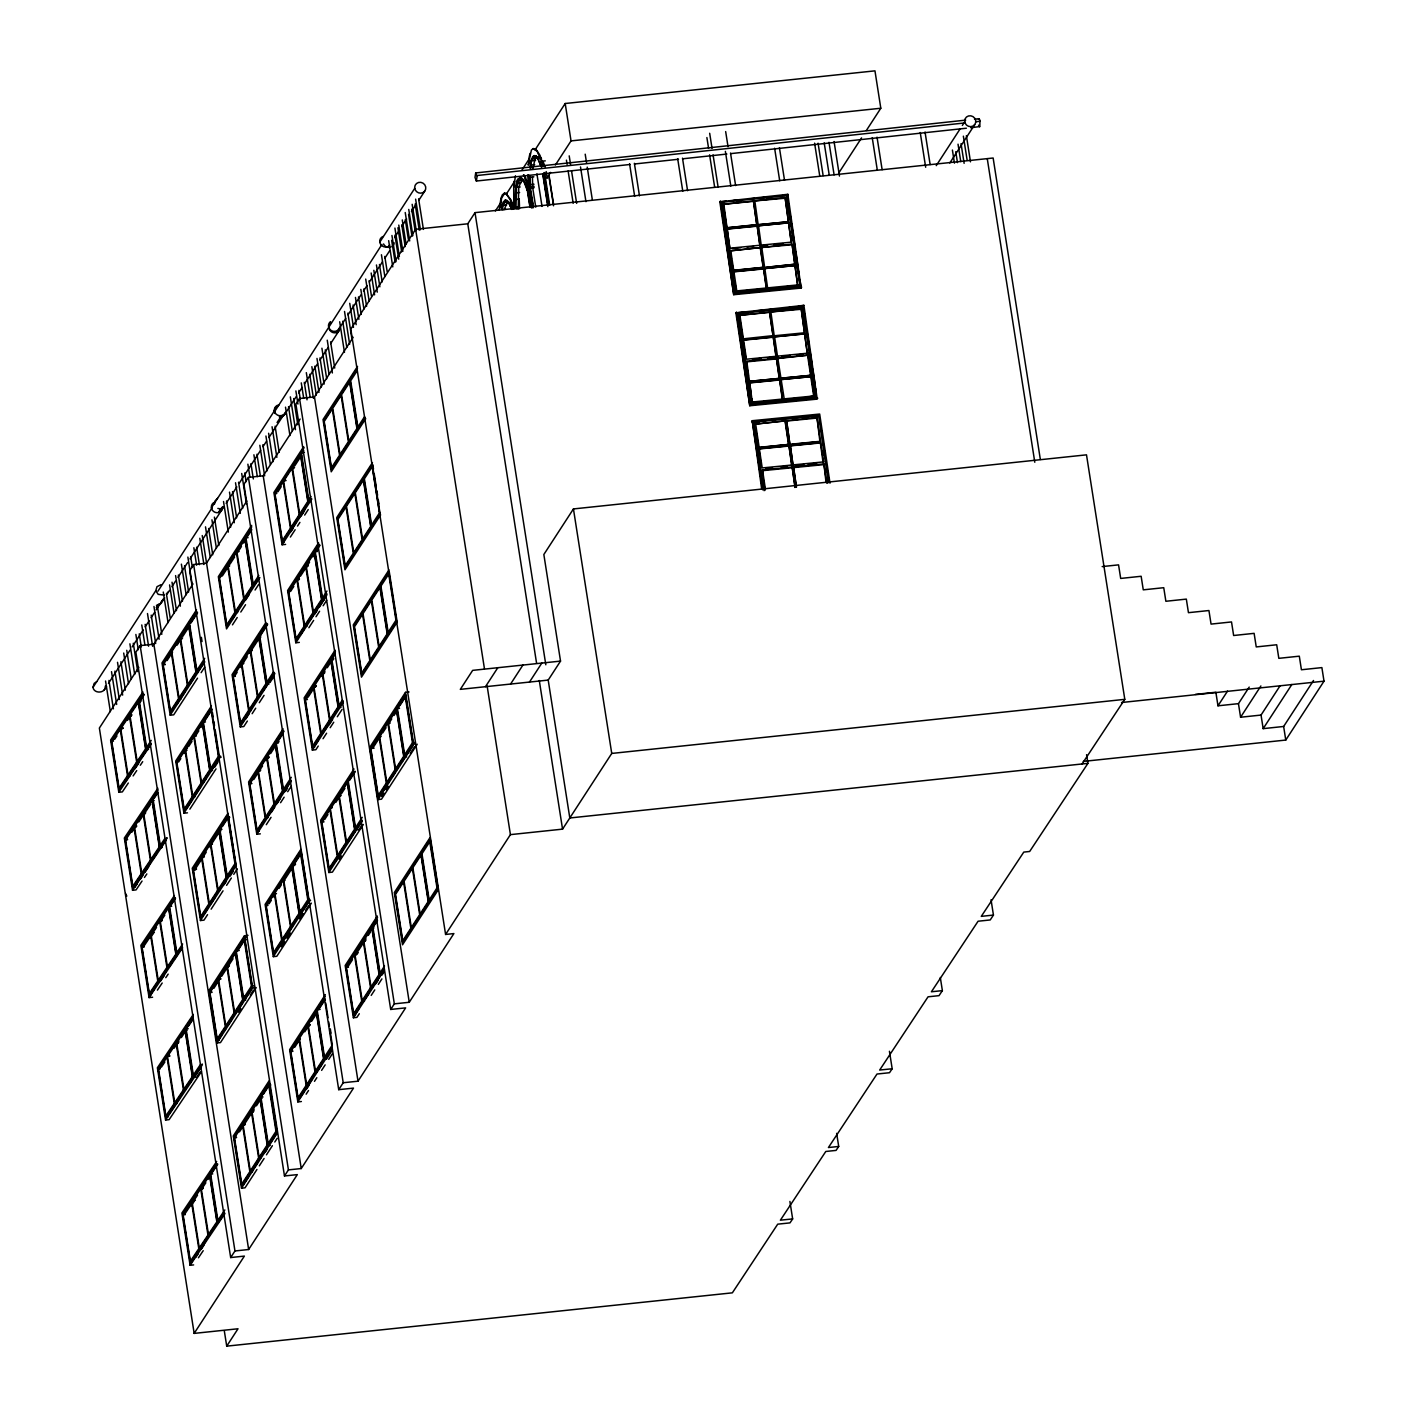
<?xml version="1.0" encoding="UTF-8"?>
<svg xmlns="http://www.w3.org/2000/svg" width="1417" height="1417" viewBox="0 0 1417 1417"><rect width="100%" height="100%" fill="white"/><g stroke="black" fill="none" stroke-linecap="round" stroke-linejoin="round"><path stroke-width="1.5" d="M515.487 175.743L513.698 187.451L513.804 208.547M514.956 198.947C516.054 224.329 513.361 182.067 517.984 179.197L520.128 177.834L517.223 182.031M515.451 198.894L515.575 195.493M519.614 208.636L515.947 209.007L516.532 187.345L520.074 179.02L523.475 181.305M499.209 209.751L500.998 198.043L502.433 194.696L504.824 193.119L501.671 197.973L500.059 208.033M533.129 148.59L537.167 151.318L543.579 166.037L540.019 155.356L535.75 148.927L533.129 148.59L531.393 150.096L528.187 165.151L529.214 161.768M529.905 167.95L532.473 156.88C537.344 152.629 529.09 161.573 530.773 164.106M530.383 167.897L530.295 164.159M530.631 168.729L531.233 159.784M532.863 168.499L535.378 157.73L538.442 156.826M503.974 201.444L505.656 200.134L502.256 204.385L502.008 208.689M501.813 208.706L502.256 204.385M510.74 201.303L512.493 203.233L508.986 203.605L505.586 201.32L504.151 202.578L502.043 209.645L505.71 209.255M504.293 209.397L507.835 201.09M516.302 186.406L517.984 179.197M161.981 600.843L160.174 604.386L156.455 605.325M978.421 119.471L979.165 118.727L979.962 120.356L979.82 126.538L970.787 127.743M502.734 204.331L503.496 201.497M539.718 156.685L541.471 158.633L537.946 158.987L534.563 156.72L531.924 160.776L535.591 160.387M214.835 501.193L217.492 498.359M379.774 242.148L414.738 188.319M105.319 686.058C106.186 693.303 94.053 694.277 92.991 687.369L155.781 590.712L156.986 586.691L161.095 584.654M274.367 412.028L381.952 244.397M211.416 507.835L274.384 410.895M157.942 591.208L212.178 507.693M394.599 237.56L399.417 230.139M401.826 226.419L406.644 218.997M411.479 211.576L416.297 204.154M418.706 200.435L424.728 191.153A5.65 5.367 33 0 0 420.849 182.35A5.65 5.367 33 0 0 415.146 189.701A5.65 5.367 33 0 0 424.728 191.153M156.26 607.663L158.615 604.014M218.59 512.21L220.999 508.49M277.077 422.532L280.637 417.059M104.114 690.097L106.488 686.448M108.471 683.384L130.169 649.978M132.171 646.931L143.206 629.91M145.189 626.863L149.122 620.805M151.105 617.741L154.666 612.286M156.224 609.859L163.345 598.913M338.539 329.452L345.659 318.488M348.033 314.84L361.087 294.754M363.46 291.087L367.021 285.614M369.394 281.965L382.448 261.862M384.822 258.213L389.569 250.898M161.077 603.412L164.691 597.85M167.1 594.13L169.509 590.411M171.918 586.709L175.531 581.147M177.94 577.428L187.593 562.584M190.002 558.865L223.744 506.914L220.45 508.88L217.846 508.42M226.153 503.372L236.852 486.899M239.225 483.25L260.604 450.323M262.995 446.656L266.555 441.183M268.929 437.516L284.374 413.746A5.65 5.367 33 0 0 285.083 412.524M284.356 414.88L296.224 396.601M298.597 392.952L302.158 387.479M304.531 383.812L317.585 363.726M319.959 360.077L328.266 347.289M330.639 343.623L338.946 330.834M353.205 337.281L314.45 396.937L299.536 398.514L295.905 404.111L390.702 1009.453L405.616 1007.877L358.005 1081.189L343.215 1082.747L338.716 1089.673L353.488 1088.114L301.236 1168.547L288.43 1169.893L284.48 1175.968L297.304 1174.622L248.648 1249.511L234.956 1250.963L230.67 1257.552L244.362 1256.1L194.164 1333.397L238.003 1328.774L226.72 1346.15L732.359 1292.835L777.72 1224.164L789.977 1222.889L792.652 1218.921L789.907 1201.439M300.103 419.025L263.208 475.829L248.418 477.387L243.919 484.331L338.716 1089.673M193.013 583.893L153.851 644.168L140.159 645.621L135.873 652.21L230.67 1257.552M246.824 501.051L206.457 563.204L193.633 564.551L189.683 570.626L284.48 1175.968M1040.344 459.462L993.14 158.013L475.014 212.639L467.769 223.797L415.624 229.288L350.796 329.098L445.593 934.458L453.883 933.573L409.247 1002.28L394.333 1003.856L390.702 1009.453M138.813 667.318L99.367 728.055L194.164 1333.397M196.52 609.824L161.999 662.943L170.199 715.195L173.724 714.823L197.53 678.176M251.659 525.353L218.342 576.648L226.525 628.9L259.86 577.587M204.296 661.066L196.733 672.703L188.957 623.108L196.52 611.471M258.479 578.083L253.076 586.39L245.283 536.813L251.765 526.823M303.645 446.709L273.888 492.514L282.089 544.766L285.614 544.394M162.778 664.183L188.727 624.242L196.308 672.561L170.359 712.503L162.778 664.183L164.886 663.971M310.784 498.943L308.623 502.256L300.847 452.661L304.088 447.683M170.447 711.086L163.185 664.839L171.28 652.387L178.524 698.634L170.447 711.086L172.537 710.873M181.943 638.996L180.083 638.837L171.74 651.661L179.003 697.908L181.11 697.695L184.706 692.134M187.806 684.358L180.561 638.111L188.638 625.659L195.9 671.906L187.806 684.358L189.913 684.128L194.536 677.025M197.441 612.179L189.63 624.188L196.874 670.33L198.982 670.117L204.562 661.526M229.713 565.861L227.623 566.091L219.529 578.543L226.791 624.791L228.881 624.56M244.149 598.045L236.905 551.798L244.982 539.346L252.244 585.593L244.149 598.045L246.257 597.832L248.56 594.272M258.656 578.65L255.308 583.804L253.218 584.034L245.973 537.893L251.553 529.303M282.249 542.073L274.668 493.754L300.617 453.794L308.197 502.114L282.249 542.073L284.356 541.843M197.53 612.906L191.047 622.878L188.957 623.108M357.527 366.418L323.023 419.556L331.224 471.808L365.728 418.67M251.712 529.923L247.39 536.582L245.283 536.813M167.082 660.57L172.591 652.103M177.107 645.125L180.544 639.846M182.828 636.322L189.683 625.765M222.31 575.975L228.916 565.79M234.602 557.058L230.032 564.108L227.924 564.32M238.021 551.78L241.457 546.501M243.742 542.994L246.027 539.47M293.833 468.549L291.973 468.389L283.648 481.231L290.892 527.478L293 527.248M299.695 513.91L292.451 467.663L300.528 455.211L307.79 501.459L299.695 513.91L301.803 513.698L305.275 508.349M303.752 450.323L301.52 453.759L308.764 499.9L310.872 499.67M357.527 368.083L349.964 379.721L357.757 429.316L365.32 417.661M277.874 491.841L281.168 486.74M294.718 465.892L301.573 455.335M357.35 370.492L350.654 380.801L357.899 426.942L364.594 416.633M179.003 697.908L187.345 685.084L180.083 638.837M196.874 670.33L204.686 658.303M226.791 624.791L234.868 612.339L227.623 566.091M235.346 611.613L243.671 598.771L236.426 552.524L228.084 565.365L235.346 611.613L237.436 611.382M253.218 584.034L258.797 575.444M495.365 210.991L501.388 201.728M506.188 194.306L514.619 181.341M521.846 170.217L529.072 159.111M535.095 149.83L565.188 103.512L874.962 70.85L880.807 108.241L866.372 130.47M282.337 540.656L290.432 528.204L283.17 481.957L275.075 494.409L282.337 540.656L284.427 540.426M290.892 527.478L299.235 514.637L291.973 468.389M308.764 499.9L310.996 496.464M177.16 703.753L179.481 700.193M170.199 715.195L204.703 662.058M232.353 619.229L234.655 615.669M245.531 598.93L243.671 598.771M245.602 600.1L249.038 594.821M289.05 533.306L291.371 529.763M295.48 523.422L293.248 526.858L291.14 527.089M298.845 518.25L301.077 514.796L298.987 515.026M282.089 544.766L311.846 498.961M290.963 531.676L293.16 528.293L291.052 528.506M301.166 515.965L304.584 510.687M201.108 672.685L204.668 667.194M232.459 624.862L237.206 617.529M240.784 612.038L245.548 604.705M255.06 590.039L258.638 584.548M290.379 537.061L295.143 529.728M297.517 526.061L299.908 522.395M304.673 515.08L308.233 509.571M546.962 177.957L550.575 172.396M555.393 164.992L571.033 140.903L565.188 103.512M211.434 705.985L175.726 760.964L183.927 813.199L187.451 812.827M265.386 623.356L232.069 674.651L240.27 726.903L243.795 726.531L247.373 721.04M212.55 770.476L210.46 770.706L202.684 721.111L211.328 707.809M268.893 684.181L266.803 684.411L259.01 634.816L266.573 623.161M318.559 542.87L287.616 590.517L295.816 642.769L299.341 642.397M258.797 635.932L266.378 684.252L240.429 724.211L232.849 675.891L258.797 635.932L260.905 635.719M187.097 750.178L185.007 750.39L176.912 762.842L184.175 809.089L186.265 808.877L192.057 799.985M201.533 782.361L194.288 736.114L202.365 723.662L209.627 769.909L201.533 782.361L203.641 782.131L205.943 778.571M210.602 768.333L203.357 722.209L211.168 710.183L218.413 756.306L210.602 768.333L212.709 768.12L220.521 756.093L218.413 756.306M324.458 600.046L322.35 600.259L314.574 550.682L318.896 544.022M242.608 722.564L240.518 722.794L233.256 676.547L241.351 664.095L243.441 663.865M249.321 709.226L251.429 709.014L249.073 709.616L241.811 663.369L250.154 650.527L252.244 650.314M260.817 637.136L258.709 637.367L250.632 649.801L257.876 696.048L259.984 695.836M267.512 623.87L259.701 635.896L266.945 682.038L269.035 681.807L274.615 673.217M212.337 709.244L204.774 720.899L202.684 721.111M372.458 462.597L336.75 517.559L344.951 569.811L380.642 514.849M267.6 624.614L261.118 634.586L259.01 634.816M178.613 761.974L180.809 758.591M184.104 753.49L186.318 750.107M188.55 746.653L191.986 741.374M195.422 736.096L198.841 730.818M201.125 727.293L203.41 723.786M237.153 672.278L234.939 675.661L232.849 675.891M240.447 667.194L242.644 663.811M247.178 656.833L243.759 662.111L241.652 662.324M249.463 653.308L259.754 637.473M298.987 579.73L296.897 579.96L288.802 592.412L296.064 638.66L298.172 638.429M307.808 566.18L305.7 566.393L297.375 579.234L304.62 625.482L306.727 625.251M313.423 611.914L306.178 565.666L314.255 553.215L321.517 599.462L313.423 611.914L315.53 611.701M326.831 594.237L324.599 597.673L322.491 597.903L315.247 551.762L319.728 544.89M316.664 550.451L319.905 545.456M290.503 591.527L293.797 586.443M300.439 576.205L309.597 562.142M313.015 556.863L315.3 553.338M299.465 579.004L297.623 578.845M184.175 809.089L192.251 796.637L185.007 750.39M192.73 795.911L201.072 783.087L193.81 736.84L185.485 749.664L192.73 795.911L194.838 795.699M240.518 722.794L248.595 710.342L241.351 664.095M249.073 709.616L257.416 696.774L250.154 650.527M257.876 696.048L265.971 683.596L258.709 637.367M266.945 682.038L273.64 671.729M210.46 770.706L219.104 757.404L221.194 757.174M296.064 638.66L304.159 626.208L296.897 579.96M304.62 625.482L312.962 612.64L305.7 566.393M322.491 597.903L326.955 591.031M266.803 684.411L274.367 672.756M196.201 793.591L200.683 786.701M183.927 813.199L219.635 758.237L215.189 729.932M243.759 720.792L248.382 713.672M263.438 690.504L266.91 685.155M322.35 600.259L326.672 593.617M240.27 726.903L274.774 673.766M245.832 718.897L249.126 713.814M300.475 634.869L303.947 629.538M310.323 619.707L313.688 614.535M320.153 604.581L322.456 601.021M214.711 767.164L217.952 762.169M269.974 682.516L274.296 675.874M295.816 642.769L326.76 595.122M314.893 613.968L317.178 610.461M319.463 606.937L322.881 601.658M189.843 809.16L216.022 768.864M252.137 713.707L255.698 708.199M259.276 702.708L264.04 695.375M308.871 627.731L313.635 620.398M316.009 616.749L319.587 611.241M323.147 605.75L326.725 600.259M283.117 728.834L248.595 781.971L256.796 834.223L260.338 833.851M219.21 828.431L227.854 815.129L235.629 864.724L226.986 878.026L219.21 828.431L221.318 828.201M290.892 780.076L283.329 791.713L275.553 742.118L283.117 730.481M335.103 650.19L304.159 697.837L312.342 750.089L315.885 749.717L318.258 746.05M193.031 869.507L218.997 829.565L226.578 877.885L200.612 917.826L193.031 869.507L196.573 869.135M256.955 831.531L249.374 783.211L275.341 743.252L282.922 791.572L256.955 831.531L259.063 831.301M202.808 916.197L200.7 916.409L193.456 870.162L201.533 857.71L203.641 857.498M214.977 897.457L211.363 903.019L209.273 903.231L202.011 856.984L210.354 844.16L212.444 843.93M220.999 830.752L218.909 830.982L210.814 843.434L218.076 889.681L220.166 889.451M235.93 865.132L229.235 875.44L227.145 875.653L219.901 829.512L227.712 817.503L229.802 817.272M340.983 707.366L338.876 707.579L331.1 657.984L335.422 651.342M259.152 829.884L257.044 830.114L249.799 783.867L257.876 771.415L259.984 771.185M271.32 811.162L267.707 816.706L265.599 816.936L258.355 770.689L266.679 757.847L268.787 757.634M274.42 803.368L267.158 757.121L275.252 744.669L282.497 790.916L274.42 803.368L276.51 803.156M291.158 780.537L285.579 789.127L283.471 789.358L276.244 743.216L284.055 731.19M314.609 747.166L312.519 747.397L304.938 699.077L330.887 659.118L332.977 658.887M222.398 826.536L228.881 816.564M388.984 569.917L353.276 624.879L361.477 677.131L397.185 622.169L389.321 572.096M277.643 741.906L283.046 733.581M195.139 869.294L200.647 860.81M206.227 852.202L203.942 855.726L201.852 855.957M209.663 846.923L218.803 832.859M253.678 779.598L256.991 774.514M262.57 765.906L260.285 769.431L258.195 769.644M266.006 760.628L268.291 757.103M270.576 753.596L275.146 746.546M318.17 740.418L314.698 745.749L312.59 745.98L305.346 699.732L313.423 687.28L315.53 687.05M321.411 732.412L323.501 732.182L321.163 732.802L313.901 686.554L322.244 673.713L324.334 673.5M332.074 719.021L329.966 719.234L322.704 672.986L330.799 660.535L332.889 660.322M343.357 701.557L341.125 704.993L339.035 705.223L331.791 659.082L335.138 653.928M388.878 571.742L380.234 585.044L388.01 634.639L396.654 621.337M308.127 697.146L314.733 686.979M321.553 676.494L324.989 671.215M327.274 667.69L330.692 662.412M200.7 916.409L208.795 903.957L201.533 857.71M209.273 903.231L217.598 890.407L210.354 844.16M218.076 889.681L226.153 877.229L218.909 830.982M227.145 875.653L234.956 863.626L227.712 817.503M257.044 830.114L265.138 817.662L257.876 771.415M265.599 816.936L273.942 804.094L266.679 757.847M283.471 789.358L291.282 777.331M312.59 745.98L320.685 733.528L313.423 687.28M321.163 732.802L329.488 719.96L322.244 673.713M329.966 719.234L338.061 706.782L330.799 660.535M339.035 705.223L342.383 700.069M203.959 914.408L207.431 909.076M222.487 885.891L225.958 880.559M312.519 747.397L338.468 707.437L330.887 659.118M207.555 914.656L203.995 920.147L200.452 920.519L236.161 865.557M277.661 801.367L281.133 796.035M338.876 707.579L343.197 700.937M224.099 884.686L226.383 881.179M256.796 834.223L291.317 781.086M271.302 812.472L274.721 807.194M277.006 803.669L280.442 798.391M324.635 730.463L331.348 720.119L329.24 720.35M230.174 876.131L233.415 871.154M285.437 791.501L287.598 788.171M312.342 750.089L343.286 702.442M329.134 724.813L332.57 719.535M211.133 909.165L223.036 890.832M226.614 885.342L231.361 878.009M233.752 874.342L237.312 868.851M266.29 824.694L271.037 817.361M280.566 802.695L284.144 797.204M287.704 791.713L291.282 786.205M323.023 738.718L326.601 733.227M330.161 727.718L333.739 722.227M337.299 716.736L342.064 709.403M719.836 201.816L787.834 194.306L801.154 288.058L733.723 294.701L719.836 201.816L726.354 201.179M248.01 935.362L244.468 935.734L208.76 990.713L216.96 1042.965L220.485 1042.593L256.194 987.614L252.669 987.986L216.96 1042.965M244.362 937.558L252.137 987.153L243.494 1000.455L235.718 950.86L244.362 937.558L246.452 937.346M721.838 202.312L735.317 292.54L800.18 285.986L786.683 195.759L721.838 202.312L735.317 292.54M299.837 914.16L292.044 864.565L300.687 851.263L308.481 900.858L299.837 914.16L303.362 913.788M353.984 768.97L320.649 820.266L328.85 872.518L332.393 872.146L363.337 824.499M217.12 1040.273L209.539 991.953L235.488 951.994L243.069 1000.313L217.12 1040.273L219.228 1040.043M265.882 905.64L291.831 865.698L299.412 914.018L273.463 953.96L265.882 905.64L267.972 905.428M217.208 1038.838L209.946 992.608L218.041 980.157L225.303 1026.404L217.208 1038.838L219.298 1038.626L221.619 1035.065M226.844 966.589L234.106 1012.836L225.764 1025.678L218.519 979.43L226.844 966.589L228.952 966.376L226.596 966.979M234.567 1012.11L227.322 965.863L235.399 953.411L242.661 999.658L234.567 1012.11L236.674 1011.88L242.449 1002.988M246.31 939.701L244.202 939.932L236.391 951.958L243.635 998.082L245.743 997.869M361.866 820.036L355.384 830.025L347.608 780.43L353.01 772.106M274.384 893.844L266.29 906.295L273.552 952.543L281.629 940.091L274.384 893.844L276.474 893.631M299.979 911.786L292.734 865.645L300.546 853.619L307.79 899.76L299.979 911.786L302.069 911.574M321.429 821.506L347.378 781.546L354.959 829.866L329.01 869.825L321.429 821.506L323.537 821.293M237.808 950.648L245.371 939.01M409.017 691.974L405.492 692.346L369.784 747.326L377.985 799.56L381.51 799.188L417.218 744.226M213.843 988.34L220.45 978.173L218.342 978.385M221.583 976.402L233.026 958.813M294.151 864.335L299.554 856.027M329.098 868.408L321.836 822.161L329.931 809.709L337.193 855.957L329.098 868.408L331.206 868.178M340.594 796.319L338.734 796.159L330.409 808.983L337.653 855.23L339.761 855L343.357 849.456M346.474 841.663L339.212 795.433L347.289 782.981L354.551 829.228L346.474 841.663L348.564 841.45L355.49 830.769M269.088 903.727L271.285 900.344M273.481 896.943L275.677 893.56M279.078 888.335L281.363 884.828M284.782 879.55L292.788 867.222M354.994 771.202L348.299 781.511L355.525 827.652L357.633 827.422L362.097 820.549M786.028 221.973L758.148 224.718L754.818 200.931L753.472 201.072L756.802 224.86L726.797 227.818L723.272 204.296L785.107 197.548L791.306 242.821L785.107 197.548M355.1 771.893L349.698 780.2L347.608 780.43M404.518 757.068L396.742 707.473L405.368 694.171L413.162 743.766L404.518 757.068L406.608 756.855M370.563 748.548L396.512 708.606L404.093 756.926L378.144 796.885L370.563 748.548L374.106 748.176M324.635 819.593L327.929 814.509M335.776 802.447L339.194 797.169M341.479 793.644L344.916 788.366M381.155 736.539L379.065 736.751L370.971 749.203L378.233 795.451L380.323 795.238M387.868 723.201L379.526 736.025L386.788 782.273L395.13 769.449L387.868 723.201L389.976 722.971M404.66 754.694L397.415 708.571L405.227 696.544L412.471 742.667L404.66 754.694L406.75 754.482L414.561 742.455L412.471 742.667M399.913 705.595L406.396 695.605M372.653 748.335L380.376 736.468M382.608 733.014L386.044 727.736M388.329 724.211L391.747 718.933M394.05 715.426L396.335 711.901M726.797 227.818L756.979 224.577M723.733 203.605L729.932 248.861L726.974 227.535M756.802 224.86L753.472 201.072M754.818 200.931L784.646 198.256M243.635 998.082L251.447 986.073L244.202 939.932M290.45 926.541L282.107 939.365L274.845 893.117L283.187 880.294L290.45 926.541L292.292 926.7M290.91 925.815L299.005 913.363L291.743 867.115L283.666 879.567L290.91 925.815L293.018 925.584M337.653 855.23L345.996 842.389L338.734 796.159M355.525 827.652L362.221 817.343M792.068 244.114L797.7 285.579L792.068 244.114L730.233 250.862L761.779 247.479L767.695 288.519M223.921 1031.505L226.242 1027.945M231.467 1019.886L228.119 1025.058L226.011 1025.288M246.859 996.151L251.323 989.279M279.114 946.981L282.585 941.65M291.176 928.418L284.463 938.763L282.355 938.975M297.641 918.464L299.943 914.921M303.185 909.856L309.88 899.547L307.79 899.76M273.304 956.652L308.995 901.69L300.811 849.438L265.103 904.4L273.304 956.652L276.829 956.28L311.35 903.143M378.233 795.451L386.31 782.999L379.065 736.751M395.591 768.722L403.686 756.271L396.423 710.023L388.347 722.475L395.591 768.722L397.699 768.492M335.811 861.075L338.132 857.515M328.85 872.518L362.167 821.222M238.605 1012.252L240.89 1008.745M250.278 995.088L253.519 990.111M281.398 946.804L284.711 941.72M286.942 938.267L290.379 932.988M299.518 918.924L301.803 915.4M305.523 910.458L308.764 905.463M382.643 791.678L387.266 784.557M392.491 776.498L394.741 773.062M396.973 769.608L395.13 769.449M402.322 761.39L404.624 757.829M339.159 859.287L341.355 855.886M377.985 799.56L413.675 744.598L405.492 692.346M362.167 824.659L358.926 829.654L357.491 829.795M381.687 796.496L383.883 793.113M386.079 789.73L388.293 786.329M410.204 753.366L414.526 746.724M1082.057 763.976L1124.797 699.343L1086.502 454.839L573.442 508.933L543.845 554.508L560.53 661.101L548.202 680.089L569.811 817.981L1087.937 763.356L1086.573 754.676M757.192 225.905L759.955 245.903L757.192 225.905L727.169 228.863M758.148 224.718L788.171 221.761M758.538 225.781L788.543 222.823L758.538 225.781L761.301 245.779L767.731 245.141M734.272 277.821L733.368 270.293L763.373 267.335L733.191 270.576M786.683 195.759L800.056 286.163L735.423 292.363M787.834 194.306L787.905 199.496M761.301 245.779L760.132 245.619M761.779 247.479L791.607 244.804M733.723 294.701L720.403 200.948M485.464 686.696L497.792 667.726M766.349 288.661L763.568 268.663L733.563 271.621M764.542 267.476L794.742 264.253L766.686 267.264M735.884 312.874L803.9 305.346L817.219 399.116L749.77 405.758L735.884 312.874L746.759 311.793M804.218 332.818L774.213 335.776L770.883 311.988L769.537 312.112L773.044 335.634L742.862 338.876L739.337 315.353L801.172 308.605L807.371 353.86L801.172 308.605M838.687 173.104L861.554 137.892M768.156 287.828L766.792 287.952M510.598 684.039L522.908 665.069M325.343 994.663L289.635 1049.643L297.836 1101.895L301.378 1101.523M268.026 1145.698L260.25 1096.103L268.893 1082.801L276.669 1132.396L268.026 1145.698L270.133 1145.467M377.329 916.037L345.181 965.508L353.382 1017.76L356.925 1017.371L359.298 1013.722M773.044 335.634L769.537 312.112M260.037 1097.219L267.618 1145.538L241.652 1185.498L234.071 1137.178L260.037 1097.219L263.031 1096.971M325.237 996.488L316.593 1009.79L324.369 1059.385L331.932 1047.748M529.497 682.055L541.808 663.085M290.414 1050.883L316.363 1010.923L323.944 1059.243L297.995 1099.202L290.414 1050.883L292.522 1050.652M384.184 971.708L382.023 975.038L379.915 975.25L372.14 925.655L377.542 917.348M248.471 1176.748L243.848 1183.85L241.74 1184.081L234.496 1137.833L242.573 1125.381L244.68 1125.169M250.561 1170.513L252.651 1170.3L250.295 1170.903L243.051 1124.655L251.394 1111.831L253.484 1111.601M261.206 1157.122L259.116 1157.335L251.854 1111.105L259.949 1098.653L262.039 1098.423M270.842 1084.944L268.752 1085.156L260.941 1097.183L268.167 1143.324L270.275 1143.094L276.97 1132.785M770.883 311.988L800.711 309.313M290.822 1051.538L298.916 1039.086L306.178 1085.333L298.084 1097.768L290.822 1051.538L292.929 1051.308M309.827 1025.306L307.719 1025.518L299.394 1038.36L306.639 1084.607L308.747 1084.377L312.36 1078.815M315.46 1071.039L308.197 1024.792L316.292 1012.34L323.537 1058.588L315.46 1071.039L317.55 1070.809M325.095 998.861L317.284 1010.888L324.511 1057.011L326.618 1056.799L332.198 1048.208M355.649 1014.838L353.541 1015.068L345.961 966.748L371.927 926.789L374.017 926.559M263.438 1094.207L269.903 1084.235M325.166 999.587L318.683 1009.577L320.118 1009.418M239.473 1131.864L241.687 1128.481M254.121 1109.316L244.982 1123.398L242.892 1123.628M256.424 1105.809L259.842 1100.531M359.209 1008.089L355.738 1013.421L353.63 1013.633L346.386 967.386L354.463 954.952L356.57 954.721M362.451 1000.083L364.541 999.853L362.203 1000.455L354.941 954.226L363.283 941.384L365.373 941.154M373.096 986.675L371.006 986.905L363.744 940.658L371.839 928.206L373.929 927.993M377.294 919.881L372.83 926.753L380.057 972.877L382.165 972.664L384.397 969.228M294.718 1047.269L300.227 1038.785M304.761 1031.824L309.331 1024.774M311.616 1021.25L316.186 1014.218M377.489 920.448L374.247 925.443L372.14 925.655M352.479 959.734L348.068 966.518L345.961 966.748M354.675 956.351L366.029 938.886M368.314 935.362L370.599 931.837M746.883 365.852L746.759 361.211L808.115 355.153L814.226 395.928L805.193 397.469M767.429 357.81L776.002 356.96L773.239 336.963L743.234 339.921M774.585 336.839L804.608 333.881L774.585 336.839L777.543 356.553M749.434 381.35L779.439 378.392L749.434 381.35L751.223 394.794M802.624 306.993L738.009 313.192L802.624 306.993L816.121 397.221L802.748 306.816M803.9 305.346L796.797 306.869M779.261 378.676L776.481 358.678L777.844 358.536L784.203 398.885M777.844 358.536L808.115 355.153M241.74 1184.081L249.835 1171.629L242.573 1125.381M250.295 1170.903L258.638 1158.061L251.394 1111.831M259.116 1157.335L267.193 1144.901L259.949 1098.653M268.167 1143.324L275.978 1131.297L268.752 1085.156M324.511 1057.011L332.322 1045.002L330.019 1030.318M306.639 1084.607L314.981 1071.766L307.719 1025.518M353.63 1013.633L361.725 1001.181L354.463 954.952M362.203 1000.455L370.528 987.631L363.283 941.384M371.006 986.905L379.083 974.453L371.839 928.206M380.057 972.877L384.521 966.004M253.767 1168.564L258.248 1161.674M263.527 1153.562L266.981 1148.231M300.191 1097.555L303.645 1092.224M318.701 1069.038L322.173 1063.706M353.541 1015.068L379.508 975.109L371.927 926.789M241.492 1188.19L277.201 1133.228L269 1080.976L233.291 1135.938L241.492 1188.19L245.035 1187.818L256.938 1169.503M297.836 1101.895L332.357 1048.757M379.915 975.25L384.237 968.608M749.77 405.758L736.45 312.006M751.382 403.597L738.009 313.192L751.382 403.597L816.227 397.043M265.138 1152.358L267.423 1148.85M756.678 402.251L752.392 402.676L746.759 361.211M306.71 1088.805L308.906 1085.422L306.798 1085.635M365.657 998.135L369.022 992.963M375.416 983.132L380.039 976.012M331.879 1050.847L326.477 1059.172L323.944 1059.243M353.382 1017.76L384.326 970.114M375.895 983.681L378.18 980.157M259.311 1165.837L264.076 1158.504M266.449 1154.837L272.401 1145.68M274.792 1142.013L277.165 1138.347M306.125 1094.19L308.516 1090.523M314.468 1081.366L316.841 1077.699M321.606 1070.366L325.166 1064.876M328.744 1059.367L332.322 1053.876M371.201 995.389L374.779 989.898M378.339 984.39L381.917 978.899M761.62 488.652L752.232 420.707L819.681 414.047L830.008 483.179M775.967 400.356L782.397 399.718L779.633 379.721L749.628 382.679M753.791 421.894L818.53 415.518L753.791 421.894L764.064 490.636M790.137 444.283L820.142 441.325L823.082 462.686L823.596 461.889L816.936 417.324L755.048 424.161L786.612 420.76L789.924 444.601L786.612 420.76M936.247 165.63L959.982 129.089M962.356 125.44L964.729 121.791M759.654 454.928L758.768 447.365L788.773 444.407L785.266 420.902M445.593 934.458L510.421 834.631L487.147 686.041M949.797 162.99L974.719 124.625A5.65 5.367 33 0 0 970.822 115.822A5.65 5.367 33 0 0 965.136 123.173A5.65 5.367 33 0 0 974.719 124.625M762.594 474.66L762.523 469.93L823.897 463.89L826.784 483.197M758.573 447.683L788.773 444.407M791.731 465.768L788.986 445.735L758.963 448.693M790.332 445.611L793.077 465.644L790.332 445.611L820.337 442.653M792.068 444.389L819.929 441.643L816.936 417.324M794.972 487.483L792.227 467.451L793.573 467.327L796.513 487.041M796.319 487.342L793.573 467.327M510.421 834.631L562.549 829.14L611.737 753.437L573.442 508.933M826.04 482.418L823.897 463.89M1249.209 687.086L1238.458 703.647L1217.982 705.808L1227.547 691.089M1280.171 685.633L1261.041 715.071L1240.583 717.232L1260.9 685.952M1313.524 680.479L1283.643 726.478L1263.167 728.639L1291.861 684.482M1083.296 761.407L1285.768 740.064L1324.009 681.17L1321.884 667.602L1301.426 669.763L1299.3 656.177L1278.825 658.338L1276.699 644.77L1256.241 646.931L1254.116 633.346L1233.64 635.507L1231.515 621.939L1211.057 624.1L1208.931 610.532L1188.456 612.675L1186.33 599.108L1165.872 601.269L1163.747 587.701L1143.271 589.844L1141.146 576.276L1120.688 578.437L1118.562 564.869L1102.178 566.587M166.887 593.44L167.702 592.217M1087.937 763.356L1029.663 851.475L1023.783 852.095L981.29 916.356L993.441 915.081L991.05 899.795M993.441 915.081L990.235 919.952L978.084 921.227L931.412 991.776L942.376 990.625L940.321 977.517M942.376 990.625L939.028 995.655L928.064 996.806L879.674 1070.048L892.179 1068.755L889.433 1051.272M836.65 1133.352L838.705 1146.459L836.065 1150.409L825.792 1151.472L780.395 1220.179L792.652 1218.921M142.958 692.027L110.615 740.028L118.815 792.28L122.34 791.908L128.327 783.016M148.519 749.451L146.412 749.664L138.636 700.069L143.135 693.409M138.405 701.202L145.986 749.522L118.993 789.588L111.412 741.268L138.405 701.202L141.434 700.937M130.081 774.727L127.991 774.957L120.728 728.71L129.408 715.833L131.498 715.62M139.256 761.142L137.148 761.354L129.903 715.107L138.299 702.619L140.407 702.407M143.985 694.277L139.344 701.167L146.571 747.29L148.679 747.078L150.999 743.624M144.109 694.844L140.726 699.856L138.636 700.069M114.653 739.337L116.938 735.954M120.374 730.853L122.677 727.452L120.569 727.665M127.424 720.385L130.984 715.089M127.495 775.684L119.081 788.171L111.837 741.923L120.25 729.436L127.495 775.684L129.602 775.453L124.785 782.591M127.991 774.957L136.652 762.08L129.408 715.833M137.148 761.354L145.561 748.867L138.299 702.619M146.571 747.29L151.212 740.4M146.412 749.664L150.911 742.986M135.005 767.429L130.346 774.355L128.256 774.568M141.647 757.564L146.465 750.425M118.815 792.28L151.158 744.279M135.005 768.705L138.565 763.426M133.127 775.914L136.723 770.582M140.301 765.233L142.71 761.691M157.889 788.242L124.342 838.032L132.543 890.283L136.067 889.911L142.054 881.02M162.246 847.455L160.139 847.667L152.363 798.072L157.978 789.747M125.139 839.271L152.133 799.206L159.714 847.525L132.72 887.591L125.139 839.271L127.229 839.059M134.916 885.944L132.808 886.174L125.564 839.927L133.977 827.439L136.067 827.227M143.135 813.836L150.379 860.084L141.718 872.961L134.456 826.713L143.135 813.836L144.977 814.013M156.579 853.796L152.983 859.145L150.875 859.357L143.631 813.11L152.026 800.623L154.134 800.41M157.712 792.28L153.071 799.17L160.298 845.294L162.406 845.081L167.047 838.191M157.836 792.847L154.453 797.86L152.363 798.072M131.816 832.257L135.253 827.156M138.777 821.931L150.663 804.289M132.808 886.174L141.222 873.687L133.977 827.439M150.875 859.357L159.289 846.87L152.026 800.623M160.298 845.294L164.939 838.403M160.139 847.667L166.887 837.66M136.121 884.173L142.125 875.245M148.732 865.433L151.052 861.979M132.543 890.283L166.072 840.494M134.81 887.379L137.112 883.978M140.549 878.877L142.834 875.476M145.172 872.004L148.732 866.708M144.445 877.477L146.854 873.917M174.415 895.562L140.868 945.352L149.068 997.603L152.593 997.231M182.297 946.645L176.682 954.987L168.889 905.392L174.521 897.05M149.246 994.911L141.665 946.591L168.658 906.526L176.239 954.845L149.246 994.911L151.353 994.681M153.851 989.704L151.442 993.264L149.352 993.476L142.09 947.247L150.503 934.759L152.593 934.529L150.202 938.107M160.351 980.05L158.243 980.263L150.999 934.033L159.66 921.156L161.768 920.944M167.419 966.677L160.156 920.43L168.57 907.943L175.832 954.19L167.419 966.677L169.509 966.465L171.918 962.887M178.932 952.401L176.842 952.614L169.597 906.473L175.407 897.864M175.495 898.502L170.996 905.18L168.889 905.392M151.778 934.476L143.772 946.361L141.665 946.591M152.93 932.776L156.49 927.48M160.068 922.184L164.815 915.134M149.352 993.476L157.765 981.007L150.503 934.759M158.243 980.263L166.923 967.404L159.66 921.156M176.842 952.614L182.634 944.005M162.937 976.207L166.427 971.035M174.309 959.327L176.718 955.749M180.101 950.683L182.421 947.229M149.068 997.603L182.616 947.814M160.511 981.095L164.071 975.799M157.393 990.129L162.193 983.008M165.771 977.677L168.18 974.117M193.314 1014.448L157.376 1067.78L165.576 1120.032L169.101 1119.66L201.444 1071.659M195.28 1077.203L193.173 1077.416L185.397 1027.821L193.261 1016.148M167.844 1117.127L165.754 1117.34L158.173 1069.02L185.166 1028.955L188.195 1028.707M176.842 1102.497L174.752 1102.709L167.489 1056.462L176.169 1043.585L178.259 1043.373M185.06 1030.389L192.322 1076.619L183.909 1089.106L176.664 1042.859L185.06 1030.389L187.168 1030.159M193.066 1018.575L186.105 1028.919L193.332 1075.06L195.44 1074.83L202.401 1064.504M188.62 1025.943L193.119 1019.266M161.414 1067.107L164.85 1062.006M174.185 1048.155L178.949 1041.088M181.323 1037.563L184.883 1032.267M165.842 1115.923L174.256 1103.436L167.011 1057.188L158.598 1069.676L165.842 1115.923L167.95 1115.71M174.752 1102.709L183.413 1089.832L176.169 1043.585M193.332 1075.06L200.311 1064.716M165.754 1117.34L192.747 1077.274L185.166 1028.955M193.173 1077.416L202.17 1064.078M169.154 1113.921L175.159 1104.994M179.445 1098.653L177.107 1102.107L175.017 1102.32M189.612 1083.544L192.021 1079.967M165.576 1120.032L201.515 1066.7M196.715 1077.062L200.08 1072.049M216.659 1161.462L181.907 1213.023L190.108 1265.275L193.633 1264.903M224.453 1212.651L217.722 1222.658L209.929 1173.063L215.561 1164.721M190.285 1262.582L182.704 1214.245L209.698 1174.197L217.279 1222.517L190.285 1262.582L192.393 1262.352M197.282 1253.797L192.482 1260.935L190.392 1261.148L183.13 1214.9L191.543 1202.431L193.633 1202.201L191.242 1205.778M199.549 1247.562L201.639 1247.332L199.283 1247.934L192.039 1201.687L200.7 1188.828L202.808 1188.615M201.196 1188.101L209.61 1175.614L216.854 1221.861L208.458 1234.349L201.196 1188.101L203.286 1187.871M224.612 1213.182L219.972 1220.072L217.881 1220.285L210.637 1174.144L217.598 1163.818M217.651 1164.508L212.036 1172.851L209.929 1173.063M197.53 1195.151L184.812 1214.032L182.704 1214.245M201.108 1189.855L205.855 1182.788M208.228 1179.263L210.619 1175.738M190.392 1261.148L198.805 1248.66L191.543 1202.431M199.283 1247.934L207.962 1235.075L200.7 1188.828M217.881 1220.285L224.842 1209.941M203.977 1243.878L206.297 1240.424M190.108 1265.275L224.842 1213.714M195.829 1257.251L198.114 1253.85M203.924 1245.224L201.551 1248.767L199.443 1248.979M198.433 1257.782L203.216 1250.68M892.179 1068.755L889.504 1072.722L876.999 1074.033L828.431 1147.522L838.705 1146.459M965.703 120.126L475.687 172.945L474.996 177.426L476.378 181.039L630.193 164.461M476.378 181.039L477.051 176.558L475.687 172.945M532.951 156.844L536.299 155.888L533.943 155.604M522.324 178.772L518.781 187.097L518.179 208.777M96.746 681.648L94.195 683.348L92.991 687.369M164.354 595.14L158.173 594.361L155.781 590.712M974.506 119.17L978.899 118.709M476.944 175.531L964.764 122.942M975.746 121.756L980.139 121.277M634.586 163.982L678.53 159.253M682.923 158.775L726.868 154.046M731.261 153.567L966.394 128.221M571.033 140.903L880.807 108.241M529.976 153.443L528.878 158.527M533.129 157.978L536.795 157.588M535.626 155.959L537.911 157.889M541.489 161.201L545.279 160.865M542.02 162.211L543.278 162.069L545.084 166.905M531.021 165.045L534.687 164.655M545.368 166.002L541.152 166.462L539.292 161.485L541.825 166.391M529.94 176.594L529.799 188.372L532.881 207.998M519.454 177.904L521.81 178.188L519.95 177.851M523.404 174.982L525.53 177.656L529.09 188.337L528.594 174.752M533.855 176.806L530.188 177.196L530.472 188.036L533.518 207.413M518.64 180.278L522.306 179.888M514.389 180.827L513.698 187.451M521.137 178.259L523.617 180.172M517.435 183.076L521.102 182.704M531.481 207.98L528.417 188.408L528.7 181.872M529.019 183.342L524.804 183.785L527.85 192.092M530.312 184.617L533.979 184.245M516.532 187.345L520.198 186.955M530.436 186.707L534.103 186.335M530.472 188.036L534.138 187.646M529.799 188.372L532.686 203.587M514.141 209.007L511.041 199.974L506.099 193.598L510.368 200.045L513.45 209.078M515.947 192.871L519.614 192.499M521.615 178.205C525.76 179.888 528.576 196.75 527.142 188.709M504.966 200.204L509.128 202.472L512.228 209.326M515.699 199.496L519.366 199.106M504.151 202.578L507.817 202.188M506.648 200.559L509.128 202.472M502.946 205.376L506.613 205.004M512.033 209.344L510.315 206.085L511.555 209.397M515.823 206.935L519.49 206.545L519.224 199.124M300.847 452.661L304.372 452.289M292.451 467.663L294.541 467.451M283.471 480.186L285.579 479.973M283.896 480.841L285.986 480.629M274.668 493.754L276.776 493.523M299.235 514.637L301.325 514.424M290.432 528.204L292.522 527.974M245.973 537.893L248.081 537.681M236.905 551.798L238.995 551.585M314.574 550.682L318.099 550.292M315.247 551.762L317.355 551.532M306.178 565.666L308.268 565.454M305.452 566.782L307.56 566.552M297.198 578.189L299.306 577.977M235.594 611.223L237.684 611.01M234.868 612.339L236.976 612.109M235.505 612.64L237.613 612.427M312.714 613.03L314.804 612.799M180.561 638.111L182.651 637.88M304.868 625.092L306.975 624.879M304.159 626.208L306.249 625.977M304.779 626.509L306.887 626.296M249.906 650.917L251.996 650.704M163.185 664.839L165.293 664.626M241.811 663.369L243.919 663.138M195.9 671.906L198.008 671.676M331.1 657.984L333.208 657.771M196.308 672.561L198.415 672.331M331.791 659.082L333.898 658.852M233.256 676.547L235.364 676.316M187.345 685.084L189.435 684.854M187.097 685.456L189.187 685.243M322.704 672.986L324.812 672.774M265.971 683.596L268.061 683.384M179.251 697.536L181.358 697.306M179.162 698.953L181.27 698.723M313.742 685.509L315.832 685.297M314.149 686.165L316.257 685.934M313.901 686.554L316.009 686.324M560.53 661.101L472.658 670.365L460.33 689.353L548.202 680.089M257.416 696.774L259.506 696.562M257.15 697.164L259.258 696.951M304.938 699.077L307.028 698.847M305.346 699.732L307.436 699.502M248.595 710.342L250.703 710.112M249.233 710.661L251.34 710.431M338.061 706.782L340.151 706.569M203.357 722.209L205.465 721.979M396.742 707.473L398.832 707.26M397.415 708.571L399.523 708.341M329.488 719.96L331.596 719.747M194.288 736.114L196.378 735.884M387.62 723.591L389.71 723.361M320.685 733.528L322.793 733.298M185.308 748.637L187.416 748.406M275.553 742.118L279.096 741.746M276.244 743.216L278.334 742.986M379.366 734.998L381.474 734.768M267.158 757.121L269.265 756.908M266.431 758.237L268.539 758.006M413.162 743.766L415.252 743.535M258.603 770.299L260.693 770.086M258.355 770.689L260.445 770.458M201.072 783.087L203.162 782.857L200.824 783.459M249.374 783.211L251.482 782.981M249.799 783.867L251.889 783.636M192.978 795.539L195.085 795.309M192.251 796.637L194.359 796.425M192.889 796.956L194.997 796.726M611.737 753.437L1124.797 699.343M282.497 790.916L284.604 790.704M1195.399 694.401L1215.857 692.24L1217.982 705.808M1121.538 702.513L1324.009 681.17M282.922 791.572L285.012 791.359M387.036 781.901L389.144 781.67M386.31 782.999L388.417 782.786M339.212 795.433L341.302 795.203M273.942 804.094L276.049 803.882M273.694 804.484L275.784 804.254M330.232 807.956L332.34 807.725M265.847 816.546L267.955 816.334M265.776 817.963L267.866 817.751M219.901 829.512L221.991 829.299M321.836 822.161L323.944 821.931M210.106 844.532L212.196 844.319M202.259 856.612L204.367 856.382M202.011 856.984L204.119 856.771M345.996 842.389L348.086 842.176M345.748 842.778L347.838 842.566M193.456 870.162L195.546 869.949M337.901 854.841L340.009 854.628M337.813 856.275L339.921 856.045M292.044 864.565L295.586 864.193M292.734 865.645L294.842 865.433M226.153 877.229L228.261 876.999M282.939 880.665L285.03 880.453M217.598 890.407L219.706 890.177M217.35 890.779L219.458 890.567M209.521 902.859L211.611 902.629M208.795 903.957L210.885 903.745M308.481 900.858L310.571 900.627M281.629 940.091L283.737 939.878M235.718 950.86L239.243 950.488M363.744 940.658L365.852 940.427M227.322 965.863L229.412 965.65M354.781 953.18L358.306 952.809M355.189 953.836L357.297 953.606M354.941 954.226L357.031 953.995M218.767 979.041L220.857 978.81M218.519 979.43L220.609 979.2M346.386 967.386L348.476 967.173M251.447 986.073L253.554 985.842M209.539 991.953L211.647 991.723M379.083 974.453L381.191 974.223M209.946 992.608L212.054 992.378M370.528 987.631L372.636 987.401M370.28 988.021L372.388 987.791M234.106 1012.836L236.196 1012.624M361.725 1001.181L363.815 1000.969M362.362 1001.5L364.452 1001.27M308.197 1024.792L310.288 1024.58M307.471 1025.908L309.579 1025.678M323.537 1058.588L325.644 1058.375M314.981 1071.766L317.071 1071.535M314.733 1072.155L316.823 1071.925M306.887 1084.218L308.995 1083.987M306.178 1085.333L308.268 1085.103M260.25 1096.103L262.358 1095.872M251.854 1111.105L253.962 1110.875M251.128 1112.203L253.236 1111.991M243.299 1124.266L245.389 1124.053M243.051 1124.655L245.141 1124.443M234.071 1137.178L236.178 1136.965M234.496 1137.833L236.586 1137.603M267.193 1144.901L269.301 1144.67M258.638 1158.061L260.746 1157.848M258.39 1158.451L260.498 1158.238M249.835 1171.629L251.925 1171.398M250.472 1171.948L252.563 1171.717M129.903 715.107L131.994 714.894M129.142 716.223L131.25 716.01M120.994 728.32L123.084 728.108M120.728 728.71L122.836 728.48M111.412 741.268L113.502 741.038M145.561 748.867L147.651 748.654M136.652 762.08L138.76 761.868M136.404 762.47L138.494 762.24M128.15 775.985L130.24 775.772M143.631 813.11L145.721 812.897M134.296 825.668L136.404 825.456M134.721 826.324L136.811 826.111L134.456 826.713M125.564 839.927L127.654 839.696M159.289 846.87L161.379 846.658M159.714 847.525L161.804 847.313M150.379 860.084L152.487 859.871M141.983 872.571L144.073 872.358M141.222 873.687L143.33 873.457M169.597 906.473L171.705 906.26M160.156 920.43L162.246 920.218M159.412 921.546L161.503 921.316M150.84 932.988L154.364 932.616M151.247 933.644L153.355 933.431M150.999 934.033L153.089 933.803M142.09 947.247L144.197 947.017M175.832 954.19L177.922 953.978M166.923 967.404L169.013 967.191L166.657 967.793M157.765 981.007L159.855 980.777M185.397 1027.821L187.487 1027.608M176.664 1042.859L178.755 1042.646M167.33 1055.417L169.438 1055.204M167.755 1056.072L169.845 1055.86M167.489 1056.462L169.597 1056.25M158.173 1069.02L160.263 1068.808M192.322 1076.619L194.412 1076.406M183.413 1089.832L185.521 1089.62M183.165 1090.222L185.255 1090.01M174.256 1103.436L176.363 1103.223M174.911 1103.737L177.019 1103.524M210.637 1174.144L212.727 1173.931M200.452 1189.217L202.542 1188.987M191.862 1200.66L195.404 1200.288M192.287 1201.315L194.395 1201.085M192.039 1201.687L194.129 1201.474M183.13 1214.9L185.22 1214.688M216.854 1221.861L218.962 1221.649M207.697 1235.465L209.805 1235.234M198.805 1248.66L200.895 1248.448M732.872 200.523L739.408 199.886M748.105 199.035L754.641 198.38M761.159 197.742L767.695 197.105M776.392 196.237L782.91 195.599M736.486 201.533L740.79 201.09M766.686 198.539L771.007 198.114M723.272 204.296L753.295 201.338M726.992 229.147L756.997 226.189M730.393 248.152L791.766 242.112M732.093 248.648L740.666 247.798M747.096 247.178L753.525 246.54M774.16 244.503L782.733 243.653M733.386 271.905L763.391 268.947M798.161 284.87L736.787 290.91L730.694 250.154M740.613 291.194L749.203 290.343M755.633 289.723L762.063 289.086M769.838 288.324L776.268 287.686M784.841 286.836L793.414 285.986M734.289 293.833L801.721 287.173M755.474 310.943L761.992 310.305M768.528 309.65L775.046 309.012M783.743 308.162L790.279 307.507M743.907 313.423L748.229 312.998M771.964 310.66L776.286 310.234M739.337 315.353L769.342 312.395M743.057 340.204L773.062 337.246M807.832 353.17L746.458 359.209L739.798 314.663M752.427 359.28L761 358.43M781.653 356.411L790.225 355.561M796.655 354.923L803.085 354.285M746.298 361.902L776.303 358.944M749.451 382.962L779.456 380.004M752.852 401.967L814.226 395.928M783.938 399.311L782.591 399.435L776.481 358.678M763.108 401.613L769.537 400.976M790.19 398.956L800.906 397.894M750.337 404.872L817.786 398.23M751.595 421.681L758.13 421.044M766.827 420.194L773.363 419.538M782.06 418.688L786.4 418.263M795.114 417.395L801.632 416.757M810.329 415.889L814.686 415.464M755.314 422.673L759.618 422.248M786.417 421.079L816.422 418.121M758.768 449.012L788.773 446.054M790.119 445.93L820.142 442.972M823.596 461.889L762.222 467.947L755.562 423.382M793.272 465.325L791.926 465.467L788.986 445.735M765.995 468.301L772.424 467.681M780.997 466.831L787.445 466.193M795.22 465.431L803.793 464.581M808.08 464.156L816.653 463.324M762.009 470.727L792.014 467.769M793.378 467.628L823.383 464.67M979.572 126.804L978.509 125.157M504.151 193.19L506.772 193.527M505.462 200.151L507.321 200.488M525.229 178.985L526.982 180.933M126.821 896.111L125.564 893.489M537.433 157.942L541.577 167.277M524.077 174.911L525.53 177.656M522.944 180.242L525.282 184.741M508.933 202.489L510.811 206.05M508.455 202.542L510.793 207.041M539.771 161.432L541.631 166.409M524.857 177.727L528.417 188.408M1283.643 726.478L1285.768 740.064M1261.041 715.071L1263.167 728.639M1238.458 703.647L1240.583 717.232M987.259 158.633L1034.8 462.261M966.376 135.625L970.486 161.839M963.365 136.156L967.138 160.192M961.045 143.666L964.127 163.327M958.034 144.18L960.761 161.662M955.767 151.69L957.467 162.618M952.401 150.025L954.456 163.15M925.035 132.011L930.137 164.549M920.235 132.543L925.673 167.259M877.034 137.148L882.136 169.703M872.234 137.679L877.318 170.235M834.064 141.523L839.466 176.062M828.998 142.32L834.099 174.858M824.198 142.851L829.282 175.389M818.07 143.206L823.135 175.584M814.598 143.17L819.681 175.566M779.421 147.722L784.522 180.278M774.621 148.254L779.704 180.809M730.517 153.018L735.618 185.574M725.663 131.586L728.037 146.695M725.38 151.389L730.818 186.105M709.669 133.269L712.043 148.378M713.052 154.86L718.136 187.239M706.888 137.555L708.589 148.36M709.598 154.825L714.664 187.221M682.498 158.155L687.582 190.71M677.68 158.686L682.781 191.242M634.373 163.309L639.474 195.847M629.573 163.841L634.674 196.378M585.203 154.187L586.549 162.813M587.223 167.135L592.288 199.514M580.509 166.94L585.947 201.657M569.209 155.87L570.555 164.514M571.565 170.979L576.648 203.375M566.428 160.156L567.101 164.478M568.111 170.943L573.177 203.339M549.052 175.46L553.48 203.8M549.176 177.816L553.569 205.802M546.183 171.581L547.192 178.028M544.589 172.555L549.707 205.182M543.915 172.626L549.034 205.252M544.075 178.205L544.766 182.563M545.439 186.92L547.83 202.188M543.207 173.866L547.635 202.206M543.012 174.096L547.724 204.225M542.711 173.919L547.848 206.616M536.919 173.848L542.02 206.404M535.75 207.165L532.721 187.806L532.438 176.948M528.382 193.987L530.613 207.041M528.187 194.253L530.206 207.165M527.549 191.862L529.94 207.112M475.014 212.639L545.811 664.786M467.769 223.797L536.547 663.05M539.292 680.532L562.549 829.14M418.617 198.823L423.417 229.412M415.624 199.159L420.424 229.749M415.163 203.977L419.255 230.209M412.17 204.314L416.261 230.528M415.624 229.288L484.419 668.558M411.745 209.131L415.163 230.971M408.751 209.45L412.861 235.665M408.574 214.392L411.993 236.249M405.227 212.532L409.69 240.943M405.28 219.617L408.362 239.278M402.286 219.936L406.041 243.972M401.773 224.772L405.191 246.629M398.779 225.108L402.871 251.323M397.911 227.765L401.684 251.783M394.918 228.084L399.364 256.477M394.936 235.151L398.708 259.187M391.942 235.47L396.051 261.684M391.659 240.341L395.095 262.198M388.665 240.66L392.775 266.892M384.786 256.424L387.195 271.71M381.439 254.759L384.857 276.616M379.455 264.448L382.183 281.93M376.444 264.979L379.862 286.819M373.84 270.293L377.259 292.15M371.165 273.003L374.584 294.86M369.058 280.725L371.449 296.029M365.71 279.06L369.129 300.918M363.868 288.891L366.596 306.355M360.839 289.405L363.921 309.065M358.483 296.932L361.211 314.415M355.454 297.446L358.891 319.303M353.081 304.992L356.163 324.652M349.733 303.327L353.488 327.362M372.795 464.776L373.486 469.133M374.159 473.491L376.214 486.545M376.887 490.902L377.577 495.259M378.25 499.616L378.941 503.956M347.874 313.104L351.983 339.336M344.526 311.457L349.645 344.225M342.701 321.234L346.811 347.448M339.69 321.765L344.473 352.355M330.604 341.834L334.713 368.066M327.256 340.186L332.375 372.954M325.272 349.875L329.027 373.911M321.907 348.21L326.707 378.8M319.994 357.899L324.103 384.131M316.983 358.43L321.429 386.841M314.875 366.153L318.984 392.367M311.864 366.666L316.31 395.077M314.45 396.937L409.247 1002.28M309.685 374.301L313.44 398.336M306.32 372.636L310.075 396.671M304.301 382.342L307.028 399.824M301.272 382.873L303.681 398.159M298.898 390.401L300.28 399.151M299.536 398.514L394.333 1003.856M295.887 390.933L297.942 404.04M293.691 398.531L297.8 424.746M290.343 396.866L295.462 429.652M288.519 406.661L292.274 430.697M285.508 407.175L289.954 435.586M275.111 426.18L279.202 452.413M272.064 426.747L276.864 457.337M268.628 433.265L273.074 461.676M265.935 436.011L270.381 464.422M262.889 444.725L266.998 470.94M259.842 445.275L264.642 475.864M263.208 475.829L358.005 1081.189M256.955 454.237L260.374 476.077M253.909 454.786L257.327 476.643M250.933 463.642L253.324 478.928M247.886 464.191L249.941 477.299M248.418 477.387L343.215 1082.747M244.751 472.924L246.115 481.656M330.303 1028.831L330.976 1033.152M325.751 1003.059L328.053 1017.725M328.709 1021.923L329.364 1026.121M241.705 473.473L246.505 504.062M238.552 482.205L242.661 508.42M235.523 482.772L240.305 513.361M301.254 909.625L301.927 913.93M232.53 491.593L236.639 517.807M229.501 492.142L234.283 522.731M226.543 500.963L230.652 527.177M223.514 501.512L228.296 532.101M214.392 517.099L218.838 545.51M211.948 519.809L216.394 548.22M208.636 528.506L212.727 554.738M205.5 526.858L210.301 557.448M202.241 535.537L301.236 1168.547M199.797 538.265L203.906 564.48M196.644 547.21L199.39 564.692M193.863 547.741L196.609 565.206M193.633 564.551L288.43 1169.893M190.657 556.562L192.358 567.491M201.391 637.331L202.046 641.529M212.461 712.521L213.135 716.878M213.825 721.235L214.498 725.575M187.876 557.094L191.986 583.308M235.824 863.378L227.96 813.305L192.251 868.267L200.452 920.519M244.468 935.734L252.669 987.986M184.511 565.808L188.62 592.023M181.394 564.143L186.176 594.733M244.911 995.921L245.602 1000.243M178.365 575.054L182.474 601.269M175.584 575.585L180.366 606.157M172.024 582.192L176.47 610.603M169.579 584.92L174.025 613.313M166.391 593.723L170.164 617.741M163.274 592.058L168.056 622.648M157.358 605.891L161.804 634.302M153.975 606.476L159.111 639.262M151.212 615.137L155.675 643.531M153.851 644.168L248.648 1249.511M147.492 613.543L152.629 646.311M145.154 624.366L148.572 646.223M141.771 624.95L144.853 644.629M139.256 633.842L141.31 646.949M140.159 645.621L234.956 1250.963M135.873 634.444L138.281 649.73M133.287 643.229L137.732 671.623M129.903 643.814L134.686 674.403M126.751 650.297L131.196 678.69M123.704 653.06L128.504 683.649M120.906 661.739L125.351 690.15M224.311 1330.846L226.72 1346.15M117.522 662.324L122.641 695.109M114.901 671.091L119.347 699.484M111.518 671.676L116.655 704.444M108.95 680.426L113.395 708.837M105.567 681.028L110.349 711.617M788.56 203.818L789.198 208.14M789.854 212.444L790.828 218.926M791.465 223.248L793.733 238.375M794.37 242.697L795.026 247.019M795.663 251.34L797.93 266.449M798.568 270.771L799.223 275.093M799.861 279.415L801.154 288.058M804.289 312.714L804.945 317.018M805.582 321.34L806.238 325.662M806.875 329.984L807.849 336.467M808.487 340.788L809.142 345.11M809.78 349.432L812.047 364.541M812.685 368.863L814.952 383.989M815.59 388.311L816.245 392.633M819.681 419.361L820.337 423.683M821.293 430.166L821.949 434.488M822.586 438.809L824.535 451.757M825.491 458.24L826.146 462.562M826.784 466.884L829.051 482.01M791.89 235.293L792.546 239.597M796.071 263.225L796.708 267.53M818.53 415.518L828.36 482.311M808.912 352.798L809.568 357.102M823.029 450.872L823.667 455.176M827.209 478.804L827.847 483.091M807.672 355.862L813.765 396.618M760.433 247.621L766.526 288.377M760.256 247.904L763.196 267.618M773.239 336.963L776.197 356.677M792.227 467.451L795.167 487.165M785.053 421.203L788.578 444.725M730.534 252.828L731.42 258.744M732.004 262.676L732.89 268.592M734.856 281.753L736.326 291.619M743.34 342.17L745.714 357.952M747.485 369.802L748.371 375.718M751.807 398.726L752.392 402.676M762.523 469.93L765.41 489.237M756.005 430.573L756.643 434.86M757.28 439.128L758.254 445.54M760.238 458.878L761.124 464.794M763.196 478.609L764.967 490.441M752.232 420.707L762.576 489.821M214.552 502.557L214.605 503.974M527.921 174.822L528.027 181.943M222.416 506.684A5.65 5.367 33 0 1 218.236 512.617A5.65 5.367 33 0 1 211.647 508.774A5.65 5.367 33 0 1 214.675 502.167M283.365 414.72A5.65 5.367 33 0 1 274.792 412.276A5.65 5.367 33 0 1 279.043 404.89M285.047 413.658A5.65 5.367 33 0 1 279.255 416.846M274.774 413.41A5.65 5.367 33 0 1 275.376 408.025M276.368 407.051A5.65 5.367 33 0 1 277.626 406.36M339.991 328.266A5.65 5.367 33 0 1 333.137 332.641A5.65 5.367 33 0 1 329.258 325.202M329.966 323.997A5.65 5.367 33 0 1 330.958 323.005M339.23 328.248A5.65 5.367 33 0 1 328.957 328M328.549 326.618A5.65 5.367 33 0 1 330.551 321.624M389.781 244.982A5.65 5.367 33 0 1 388.772 245.973M387.532 246.647A5.65 5.367 33 0 1 380.181 243.529A5.65 5.367 33 0 1 383.033 236.48M394.174 242.838A5.65 5.367 33 0 1 392.119 246.399M390.879 247.089A5.65 5.367 33 0 1 383.546 243.954M245.07 537.929L219.121 577.888L226.702 626.208L252.651 586.248L245.07 537.929M349.751 380.836L323.802 420.796L331.383 469.116L357.332 429.174L349.751 380.836M332.304 408.999L324.21 421.451L331.472 467.699L339.549 455.247L332.304 408.999M341.107 395.449L332.765 408.273L340.027 454.52L348.369 441.697L341.107 395.449M349.662 382.271L341.586 394.723L348.83 440.953L356.925 428.519L349.662 382.271M202.454 722.245L176.505 762.187L184.086 810.524L210.035 770.565L202.454 722.245M314.344 551.798L288.395 591.757L295.976 640.077L321.925 600.117L314.344 551.798M372.334 464.422L363.691 477.724L371.484 527.319L380.128 514.017L372.334 464.422M363.478 478.857L337.529 518.799L345.11 567.119L371.059 527.177L363.478 478.857M346.031 507.003L337.937 519.454L345.199 565.702L353.276 553.25L346.031 507.003M354.835 493.453L346.492 506.276L353.754 552.524L362.097 539.7L354.835 493.453M363.39 480.274L355.313 492.726L362.557 538.974L370.652 526.522L363.39 480.274M372.193 466.778L364.382 478.804L371.626 524.945L379.437 512.919L372.193 466.778M380.022 586.16L354.055 626.119L361.636 674.439L387.603 634.479L380.022 586.16M362.557 614.323L354.48 626.775L361.725 673.022L369.819 660.57L362.557 614.323M371.36 600.773L363.035 613.596L370.28 659.844L378.622 647.002L371.36 600.773M379.933 587.594L371.839 600.029L379.101 646.276L387.178 633.842L379.933 587.594M388.736 574.098L380.925 586.124L388.152 632.265L395.963 620.239L388.736 574.098M764.932 268.539L794.937 265.581L764.932 268.539M430.024 837.589L394.316 892.551L402.517 944.802L438.225 889.841L430.024 837.589M429.918 839.395L421.274 852.715L429.05 902.292L437.694 888.99L429.918 839.395M421.044 853.831L395.095 893.79L402.676 942.11L428.625 902.151L421.044 853.831M403.597 881.994L395.502 894.446L402.765 940.693L410.859 928.241L403.597 881.994M412.4 868.426L404.075 881.268L411.32 927.515L419.662 914.673L412.4 868.426M420.973 855.248L412.878 867.7L420.14 913.947L428.217 901.495L420.973 855.248M429.776 841.769L421.965 853.796L429.192 899.937L437.003 887.91L429.776 841.769M780.785 378.25L810.79 375.31L780.785 378.25M780.98 379.579L811.002 376.639L780.98 379.579"/></g></svg>
